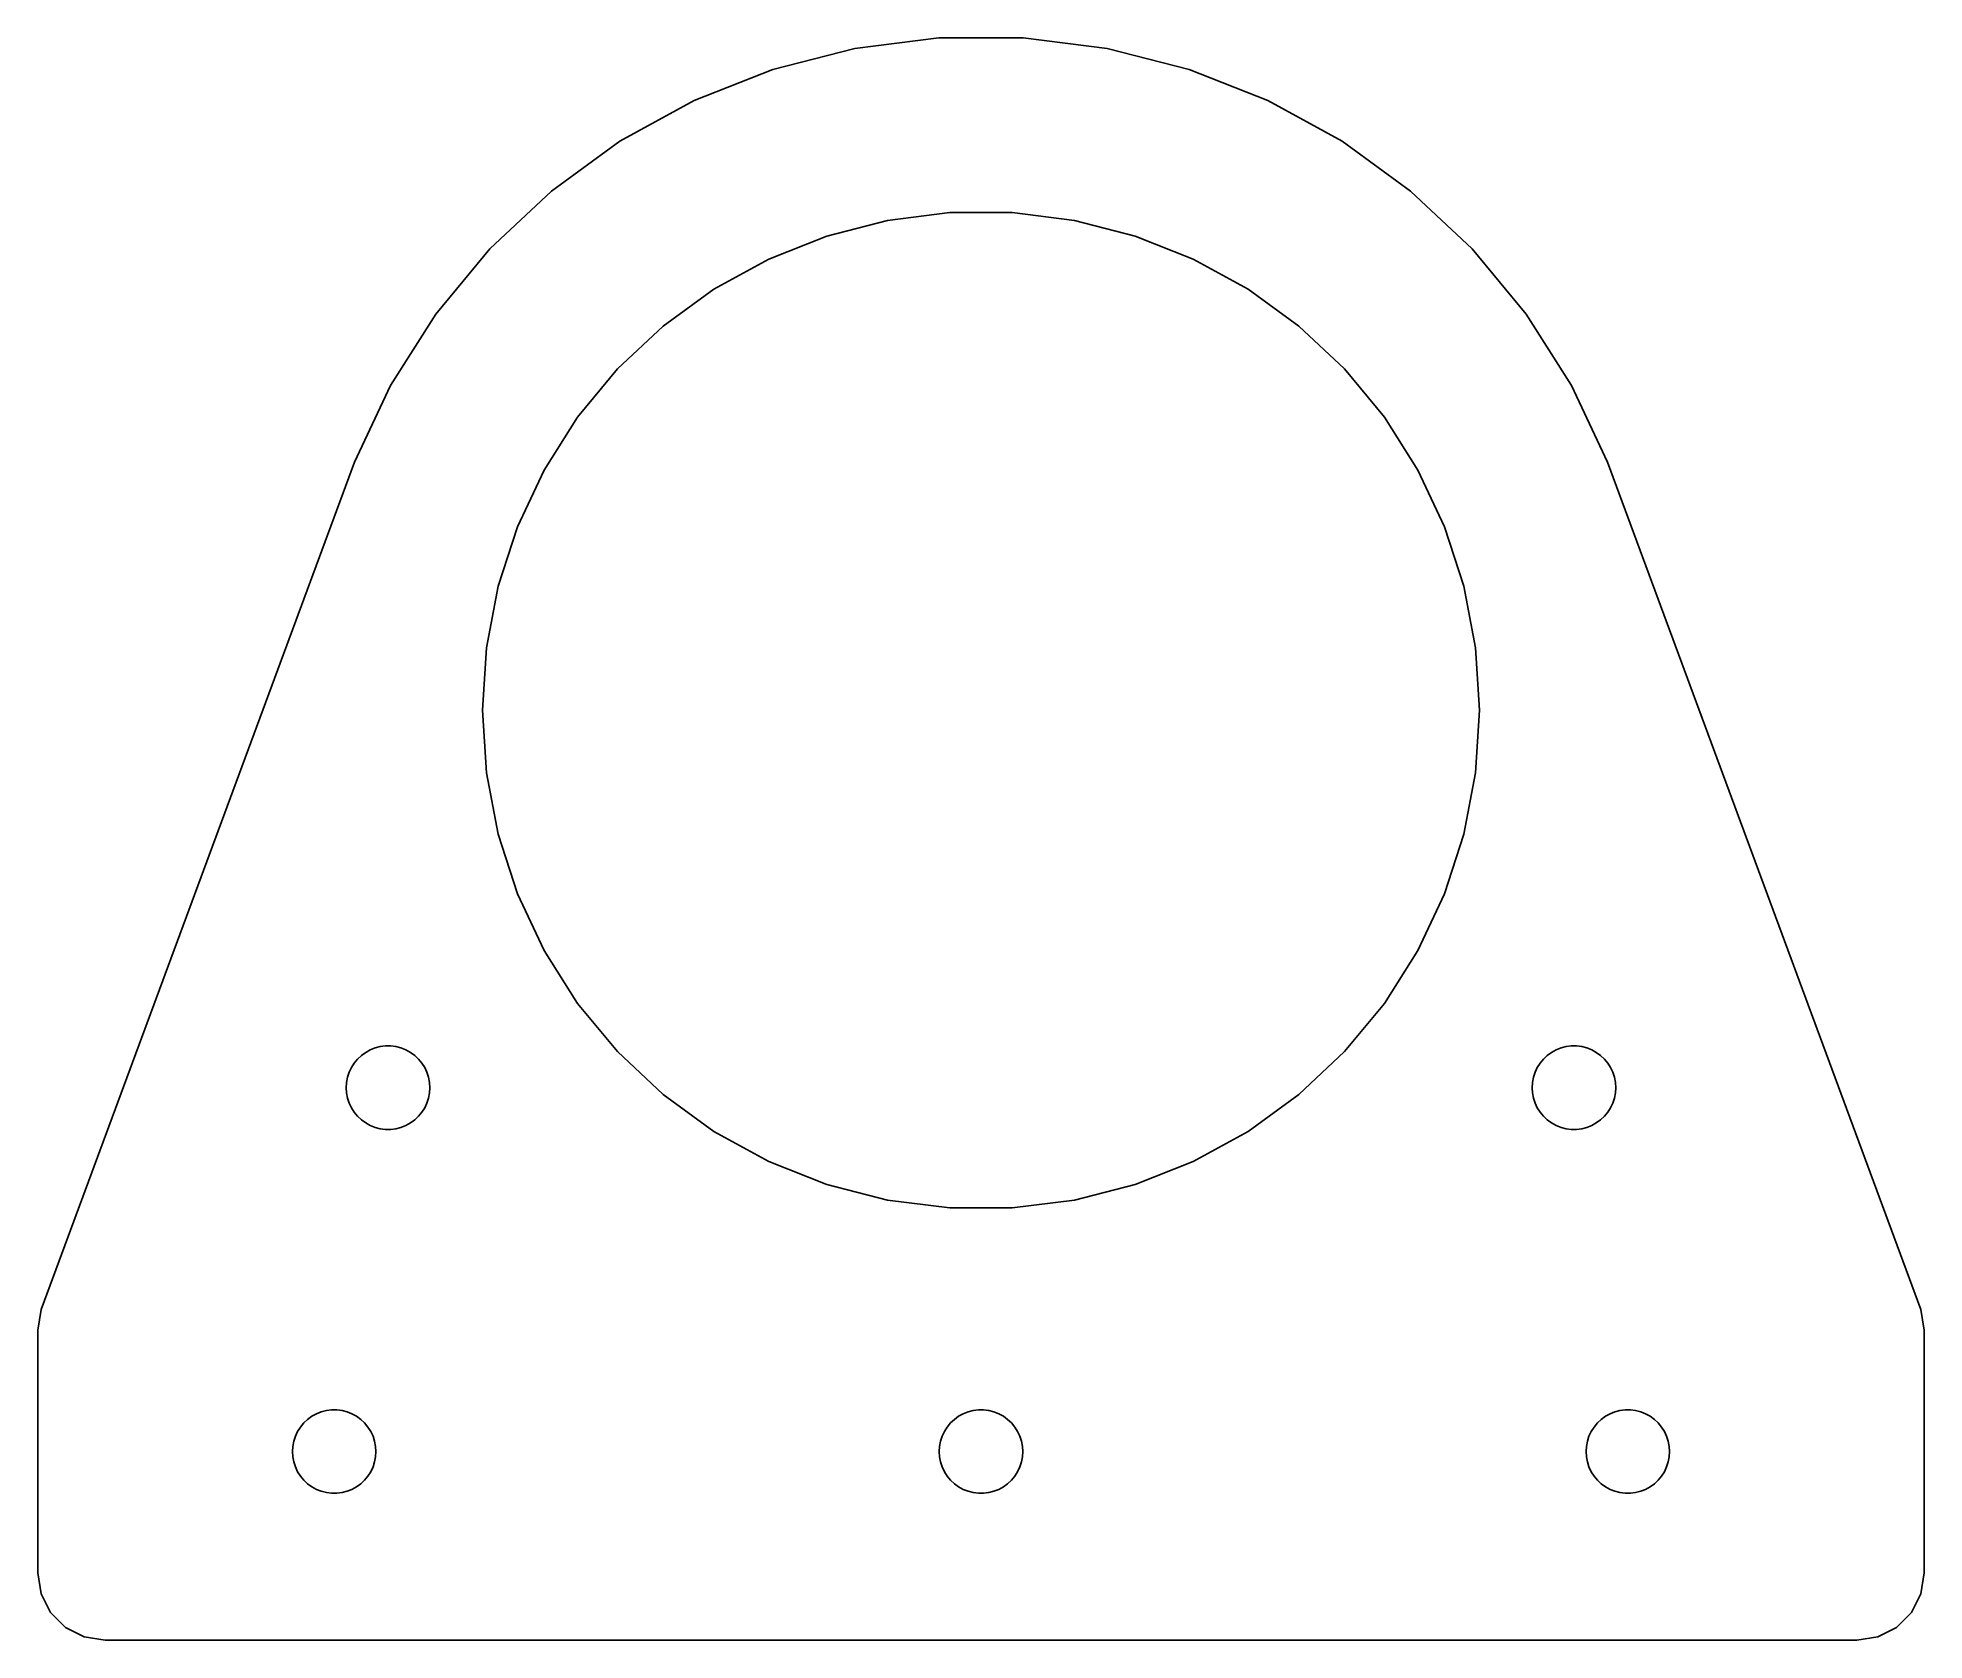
# Model space of a CAD drawing. Header units: metres. Extents: x -35 to 35, y -34.5 to 25.
import ezdxf

# ---------------------------------------------------------------- set-up
doc = ezdxf.new("R2010")
doc.units = ezdxf.units.M

msp = doc.modelspace()

# ---------------------------------------------------------------- linework, layer by layer
for p, q in [((-4.68452, 24.5572), (-7.72542, 23.7764)), ((-1.56975, 24.9507), (-4.68452, 24.5572)), ((1.56975, 24.9507), (-1.56975, 24.9507)), ((4.68452, 24.5572), (1.56975, 24.9507)), ((7.72542, 23.7764), (4.68452, 24.5572)), ((-7.72542, 23.7764), (-10.6445, 22.6207)), ((10.6445, 22.6207), (7.72542, 23.7764)), ((-10.6445, 22.6207), (-13.3957, 21.1082)), ((13.3957, 21.1082), (10.6445, 22.6207)), ((-13.3957, 21.1082), (-15.9356, 19.2628)), ((15.9356, 19.2628), (13.3957, 21.1082)), ((-15.9356, 19.2628), (-18.2242, 17.1137)), ((18.2242, 17.1137), (15.9356, 19.2628)), ((-3.46655, 18.1723), (-1.16162, 18.4635)), ((-1.16162, 18.4635), (1.16162, 18.4635)), ((1.16162, 18.4635), (3.46655, 18.1723)), ((-7.87691, 16.7393), (-5.71681, 17.5945)), ((-5.71681, 17.5945), (-3.46655, 18.1723)), ((3.46655, 18.1723), (5.71681, 17.5945)), ((5.71681, 17.5945), (7.87691, 16.7393)), ((-18.2242, 17.1137), (-20.2254, 14.6946)), ((20.2254, 14.6946), (18.2242, 17.1137)), ((-9.91278, 15.6201), (-7.87691, 16.7393)), ((7.87691, 16.7393), (9.91278, 15.6201)), ((-11.7923, 14.2545), (-9.91278, 15.6201)), ((9.91278, 15.6201), (11.7923, 14.2545)), ((-20.2254, 14.6946), (-21.9077, 12.0438)), ((-13.4859, 12.6641), (-11.7923, 14.2545)), ((11.7923, 14.2545), (13.4859, 12.6641)), ((21.9077, 12.0438), (20.2254, 14.6946)), ((-14.9668, 10.874), (-13.4859, 12.6641)), ((13.4859, 12.6641), (14.9668, 10.874)), ((-21.9077, 12.0438), (-23.2444, 9.20311)), ((23.2444, 9.20311), (21.9077, 12.0438)), ((-16.2117, 8.91243), (-14.9668, 10.874)), ((14.9668, 10.874), (16.2117, 8.91243)), ((-23.2444, 9.20311), (-34.8776, -22.2274)), ((34.8776, -22.2274), (23.2444, 9.20311)), ((-17.2009, 6.8103), (-16.2117, 8.91243)), ((16.2117, 8.91243), (17.2009, 6.8103)), ((-17.9188, 4.60075), (-17.2009, 6.8103)), ((17.2009, 6.8103), (17.9188, 4.60075)), ((-18.3541, 2.31866), (-17.9188, 4.60075)), ((17.9188, 4.60075), (18.3541, 2.31866)), ((-18.5, 0), (-18.3541, 2.31866)), ((18.3541, 2.31866), (18.5, 0)), ((-18.3541, -2.31866), (-18.5, 0)), ((18.5, 0), (18.3541, -2.31866)), ((-17.9188, -4.60075), (-18.3541, -2.31866)), ((18.3541, -2.31866), (17.9188, -4.60075)), ((-17.2009, -6.8103), (-17.9188, -4.60075)), ((17.9188, -4.60075), (17.2009, -6.8103)), ((-16.2117, -8.91243), (-17.2009, -6.8103)), ((17.2009, -6.8103), (16.2117, -8.91243)), ((-14.9668, -10.874), (-16.2117, -8.91243)), ((16.2117, -8.91243), (14.9668, -10.874)), ((-13.4859, -12.6641), (-14.9668, -10.874)), ((14.9668, -10.874), (13.4859, -12.6641)), ((-22.8305, -12.6913), (-22.66, -12.5975)), ((-22.66, -12.5975), (-22.479, -12.5258)), ((-22.479, -12.5258), (-22.2904, -12.4774)), ((-22.2904, -12.4774), (-22.0973, -12.453)), ((-22.0973, -12.453), (-21.9027, -12.453)), ((-21.9027, -12.453), (-21.7095, -12.4774)), ((-21.7095, -12.4774), (-21.521, -12.5258)), ((-21.521, -12.5258), (-21.34, -12.5975)), ((-21.34, -12.5975), (-21.1695, -12.6913)), ((21.1695, -12.6913), (21.34, -12.5975)), ((21.34, -12.5975), (21.521, -12.5258)), ((21.521, -12.5258), (21.7095, -12.4774)), ((21.7095, -12.4774), (21.9027, -12.453)), ((21.9027, -12.453), (22.0973, -12.453)), ((22.0973, -12.453), (22.2904, -12.4774)), ((22.2904, -12.4774), (22.479, -12.5258)), ((22.479, -12.5258), (22.66, -12.5975)), ((22.66, -12.5975), (22.8305, -12.6913)), ((-23.4411, -13.4294), (-23.3583, -13.2533)), ((-23.3583, -13.2533), (-23.254, -13.0889)), ((-23.254, -13.0889), (-23.1299, -12.9389)), ((-23.1299, -12.9389), (-22.988, -12.8057)), ((-22.988, -12.8057), (-22.8305, -12.6913)), ((-21.1695, -12.6913), (-21.012, -12.8057)), ((-21.012, -12.8057), (-20.8701, -12.9389)), ((-20.8701, -12.9389), (-20.746, -13.0889)), ((-20.746, -13.0889), (-20.6417, -13.2533)), ((-20.6417, -13.2533), (-20.5588, -13.4294)), ((-11.7923, -14.2545), (-13.4859, -12.6641)), ((13.4859, -12.6641), (11.7923, -14.2545)), ((20.5588, -13.4294), (20.6417, -13.2533)), ((20.6417, -13.2533), (20.746, -13.0889)), ((20.746, -13.0889), (20.8701, -12.9389)), ((20.8701, -12.9389), (21.012, -12.8057)), ((21.012, -12.8057), (21.1695, -12.6913)), ((22.8305, -12.6913), (22.988, -12.8057)), ((22.988, -12.8057), (23.1299, -12.9389)), ((23.1299, -12.9389), (23.254, -13.0889)), ((23.254, -13.0889), (23.3583, -13.2533)), ((23.3583, -13.2533), (23.4411, -13.4294)), ((-23.55, -14), (-23.5378, -13.8057)), ((-23.5378, -14.1943), (-23.55, -14)), ((-23.5378, -13.8057), (-23.5013, -13.6145)), ((-23.5013, -13.6145), (-23.4411, -13.4294)), ((-20.5588, -13.4294), (-20.4987, -13.6145)), ((-20.4987, -13.6145), (-20.4622, -13.8057)), ((-20.4622, -13.8057), (-20.45, -14)), ((-20.45, -14), (-20.4622, -14.1943)), ((20.45, -14), (20.4622, -13.8057)), ((20.4622, -14.1943), (20.45, -14)), ((20.4622, -13.8057), (20.4987, -13.6145)), ((20.4987, -13.6145), (20.5588, -13.4294)), ((23.4411, -13.4294), (23.5013, -13.6145)), ((23.5013, -13.6145), (23.5378, -13.8057)), ((23.5378, -13.8057), (23.55, -14)), ((23.55, -14), (23.5378, -14.1943)), ((-23.5013, -14.3855), (-23.5378, -14.1943)), ((-23.4411, -14.5706), (-23.5013, -14.3855)), ((-23.3583, -14.7467), (-23.4411, -14.5706)), ((-20.5588, -14.5706), (-20.6417, -14.7467)), ((-20.4987, -14.3855), (-20.5588, -14.5706)), ((-20.4622, -14.1943), (-20.4987, -14.3855)), ((-9.91278, -15.6201), (-11.7923, -14.2545)), ((11.7923, -14.2545), (9.91278, -15.6201)), ((20.4987, -14.3855), (20.4622, -14.1943)), ((20.5588, -14.5706), (20.4987, -14.3855)), ((20.6417, -14.7467), (20.5588, -14.5706)), ((23.4411, -14.5706), (23.3583, -14.7467)), ((23.5013, -14.3855), (23.4411, -14.5706)), ((23.5378, -14.1943), (23.5013, -14.3855)), ((-23.254, -14.9111), (-23.3583, -14.7467)), ((-23.1299, -15.061), (-23.254, -14.9111)), ((-22.988, -15.1943), (-23.1299, -15.061)), ((-22.8305, -15.3087), (-22.988, -15.1943)), ((-22.66, -15.4025), (-22.8305, -15.3087)), ((-21.1695, -15.3087), (-21.34, -15.4025)), ((-21.012, -15.1943), (-21.1695, -15.3087)), ((-20.8701, -15.061), (-21.012, -15.1943)), ((-20.746, -14.9111), (-20.8701, -15.061)), ((-20.6417, -14.7467), (-20.746, -14.9111)), ((20.746, -14.9111), (20.6417, -14.7467)), ((20.8701, -15.061), (20.746, -14.9111)), ((21.012, -15.1943), (20.8701, -15.061)), ((21.1695, -15.3087), (21.012, -15.1943)), ((21.34, -15.4025), (21.1695, -15.3087)), ((22.8305, -15.3087), (22.66, -15.4025)), ((22.988, -15.1943), (22.8305, -15.3087)), ((23.1299, -15.061), (22.988, -15.1943)), ((23.254, -14.9111), (23.1299, -15.061)), ((23.3583, -14.7467), (23.254, -14.9111)), ((-22.479, -15.4741), (-22.66, -15.4025)), ((-22.2904, -15.5225), (-22.479, -15.4741)), ((-22.0973, -15.5469), (-22.2904, -15.5225)), ((-21.9027, -15.5469), (-22.0973, -15.5469)), ((-21.7095, -15.5225), (-21.9027, -15.5469)), ((-21.521, -15.4741), (-21.7095, -15.5225)), ((-21.34, -15.4025), (-21.521, -15.4741)), ((-7.87691, -16.7393), (-9.91278, -15.6201)), ((9.91278, -15.6201), (7.87691, -16.7393)), ((21.521, -15.4741), (21.34, -15.4025)), ((21.7095, -15.5225), (21.521, -15.4741)), ((21.9027, -15.5469), (21.7095, -15.5225)), ((22.0973, -15.5469), (21.9027, -15.5469)), ((22.2904, -15.5225), (22.0973, -15.5469)), ((22.479, -15.4741), (22.2904, -15.5225)), ((22.66, -15.4025), (22.479, -15.4741)), ((-5.71681, -17.5945), (-7.87691, -16.7393)), ((7.87691, -16.7393), (5.71681, -17.5945)), ((-3.46655, -18.1723), (-5.71681, -17.5945)), ((-1.16162, -18.4635), (-3.46655, -18.1723)), ((3.46655, -18.1723), (1.16162, -18.4635)), ((5.71681, -17.5945), (3.46655, -18.1723)), ((1.16162, -18.4635), (-1.16162, -18.4635)), ((-34.8776, -22.2274), (-35, -23)), ((35, -23), (34.8776, -22.2274)), ((-35, -23), (-35, -32)), ((35, -32), (35, -23)), ((-25.3583, -26.7533), (-25.254, -26.5889)), ((-25.254, -26.5889), (-25.1299, -26.4389)), ((-25.1299, -26.4389), (-24.988, -26.3057)), ((-24.988, -26.3057), (-24.8305, -26.1913)), ((-24.8305, -26.1913), (-24.66, -26.0975)), ((-24.66, -26.0975), (-24.479, -26.0258)), ((-24.479, -26.0258), (-24.2904, -25.9774)), ((-24.2904, -25.9774), (-24.0973, -25.953)), ((-24.0973, -25.953), (-23.9027, -25.953)), ((-23.9027, -25.953), (-23.7095, -25.9774)), ((-23.7095, -25.9774), (-23.521, -26.0258)), ((-23.521, -26.0258), (-23.34, -26.0975)), ((-23.34, -26.0975), (-23.1695, -26.1913)), ((-23.1695, -26.1913), (-23.012, -26.3057)), ((-23.012, -26.3057), (-22.8701, -26.4389)), ((-22.8701, -26.4389), (-22.746, -26.5889)), ((-22.746, -26.5889), (-22.6417, -26.7533)), ((-1.35826, -26.7533), (-1.25397, -26.5889)), ((-1.25397, -26.5889), (-1.1299, -26.4389)), ((-1.1299, -26.4389), (-0.988007, -26.3057)), ((-0.988007, -26.3057), (-0.830521, -26.1913)), ((-0.830521, -26.1913), (-0.659958, -26.0975)), ((-0.659958, -26.0975), (-0.478973, -26.0258)), ((-0.478973, -26.0258), (-0.290436, -25.9774)), ((-0.290436, -25.9774), (-0.097321, -25.953)), ((-0.097321, -25.953), (0.097321, -25.953)), ((0.097321, -25.953), (0.290436, -25.9774)), ((0.290436, -25.9774), (0.478973, -26.0258)), ((0.478973, -26.0258), (0.659958, -26.0975)), ((0.659958, -26.0975), (0.830521, -26.1913)), ((0.830521, -26.1913), (0.988007, -26.3057)), ((0.988007, -26.3057), (1.1299, -26.4389)), ((1.1299, -26.4389), (1.25397, -26.5889)), ((1.25397, -26.5889), (1.35826, -26.7533)), ((22.6417, -26.7533), (22.746, -26.5889)), ((22.746, -26.5889), (22.8701, -26.4389)), ((22.8701, -26.4389), (23.012, -26.3057)), ((23.012, -26.3057), (23.1695, -26.1913)), ((23.1695, -26.1913), (23.34, -26.0975)), ((23.34, -26.0975), (23.521, -26.0258)), ((23.521, -26.0258), (23.7095, -25.9774)), ((23.7095, -25.9774), (23.9027, -25.953)), ((23.9027, -25.953), (24.0973, -25.953)), ((24.0973, -25.953), (24.2904, -25.9774)), ((24.2904, -25.9774), (24.479, -26.0258)), ((24.479, -26.0258), (24.66, -26.0975)), ((24.66, -26.0975), (24.8305, -26.1913)), ((24.8305, -26.1913), (24.988, -26.3057)), ((24.988, -26.3057), (25.1299, -26.4389)), ((25.1299, -26.4389), (25.254, -26.5889)), ((25.254, -26.5889), (25.3583, -26.7533)), ((-25.5378, -27.3057), (-25.5013, -27.1145)), ((-25.5013, -27.1145), (-25.4411, -26.9294)), ((-25.4411, -26.9294), (-25.3583, -26.7533)), ((-22.6417, -26.7533), (-22.5588, -26.9294)), ((-22.5588, -26.9294), (-22.4987, -27.1145)), ((-22.4987, -27.1145), (-22.4622, -27.3057)), ((-1.53777, -27.3057), (-1.5013, -27.1145)), ((-1.5013, -27.1145), (-1.44115, -26.9294)), ((-1.44115, -26.9294), (-1.35826, -26.7533)), ((1.35826, -26.7533), (1.44115, -26.9294)), ((1.44115, -26.9294), (1.5013, -27.1145)), ((1.5013, -27.1145), (1.53777, -27.3057)), ((22.4622, -27.3057), (22.4987, -27.1145)), ((22.4987, -27.1145), (22.5588, -26.9294)), ((22.5588, -26.9294), (22.6417, -26.7533)), ((25.3583, -26.7533), (25.4411, -26.9294)), ((25.4411, -26.9294), (25.5013, -27.1145)), ((25.5013, -27.1145), (25.5378, -27.3057)), ((-25.55, -27.5), (-25.5378, -27.3057)), ((-25.5378, -27.6943), (-25.55, -27.5)), ((-25.5013, -27.8855), (-25.5378, -27.6943)), ((-25.4411, -28.0706), (-25.5013, -27.8855)), ((-22.4987, -27.8855), (-22.5588, -28.0706)), ((-22.4622, -27.6943), (-22.4987, -27.8855)), ((-22.4622, -27.3057), (-22.45, -27.5)), ((-22.45, -27.5), (-22.4622, -27.6943)), ((-1.54999, -27.5), (-1.53777, -27.3057)), ((-1.53777, -27.6943), (-1.54999, -27.5)), ((-1.5013, -27.8855), (-1.53777, -27.6943)), ((-1.44115, -28.0706), (-1.5013, -27.8855)), ((1.5013, -27.8855), (1.44115, -28.0706)), ((1.53777, -27.6943), (1.5013, -27.8855)), ((1.53777, -27.3057), (1.54999, -27.5)), ((1.54999, -27.5), (1.53777, -27.6943)), ((22.45, -27.5), (22.4622, -27.3057)), ((22.4622, -27.6943), (22.45, -27.5)), ((22.4987, -27.8855), (22.4622, -27.6943)), ((22.5588, -28.0706), (22.4987, -27.8855)), ((25.5013, -27.8855), (25.4411, -28.0706)), ((25.5378, -27.6943), (25.5013, -27.8855)), ((25.5378, -27.3057), (25.55, -27.5)), ((25.55, -27.5), (25.5378, -27.6943)), ((-25.3583, -28.2467), (-25.4411, -28.0706)), ((-25.254, -28.4111), (-25.3583, -28.2467)), ((-25.1299, -28.561), (-25.254, -28.4111)), ((-24.988, -28.6943), (-25.1299, -28.561)), ((-24.8305, -28.8087), (-24.988, -28.6943)), ((-23.012, -28.6943), (-23.1695, -28.8087)), ((-22.8701, -28.561), (-23.012, -28.6943)), ((-22.746, -28.4111), (-22.8701, -28.561)), ((-22.6417, -28.2467), (-22.746, -28.4111)), ((-22.5588, -28.0706), (-22.6417, -28.2467)), ((-1.35826, -28.2467), (-1.44115, -28.0706)), ((-1.25397, -28.4111), (-1.35826, -28.2467)), ((-1.1299, -28.561), (-1.25397, -28.4111)), ((-0.988007, -28.6943), (-1.1299, -28.561)), ((-0.830521, -28.8087), (-0.988007, -28.6943)), ((0.988007, -28.6943), (0.830521, -28.8087)), ((1.1299, -28.561), (0.988007, -28.6943)), ((1.25397, -28.4111), (1.1299, -28.561)), ((1.35826, -28.2467), (1.25397, -28.4111)), ((1.44115, -28.0706), (1.35826, -28.2467)), ((22.6417, -28.2467), (22.5588, -28.0706)), ((22.746, -28.4111), (22.6417, -28.2467)), ((22.8701, -28.561), (22.746, -28.4111)), ((23.012, -28.6943), (22.8701, -28.561)), ((23.1695, -28.8087), (23.012, -28.6943)), ((24.988, -28.6943), (24.8305, -28.8087)), ((25.1299, -28.561), (24.988, -28.6943)), ((25.254, -28.4111), (25.1299, -28.561)), ((25.3583, -28.2467), (25.254, -28.4111)), ((25.4411, -28.0706), (25.3583, -28.2467)), ((-24.66, -28.9025), (-24.8305, -28.8087)), ((-24.479, -28.9741), (-24.66, -28.9025)), ((-24.2904, -29.0225), (-24.479, -28.9741)), ((-24.0973, -29.0469), (-24.2904, -29.0225)), ((-23.9027, -29.0469), (-24.0973, -29.0469)), ((-23.7095, -29.0225), (-23.9027, -29.0469)), ((-23.521, -28.9741), (-23.7095, -29.0225)), ((-23.34, -28.9025), (-23.521, -28.9741)), ((-23.1695, -28.8087), (-23.34, -28.9025)), ((-0.659958, -28.9025), (-0.830521, -28.8087)), ((-0.478973, -28.9741), (-0.659958, -28.9025)), ((-0.290436, -29.0225), (-0.478973, -28.9741)), ((-0.097321, -29.0469), (-0.290436, -29.0225)), ((0.097321, -29.0469), (-0.097321, -29.0469)), ((0.290436, -29.0225), (0.097321, -29.0469)), ((0.478973, -28.9741), (0.290436, -29.0225)), ((0.659958, -28.9025), (0.478973, -28.9741)), ((0.830521, -28.8087), (0.659958, -28.9025)), ((23.34, -28.9025), (23.1695, -28.8087)), ((23.521, -28.9741), (23.34, -28.9025)), ((23.7095, -29.0225), (23.521, -28.9741)), ((23.9027, -29.0469), (23.7095, -29.0225)), ((24.0973, -29.0469), (23.9027, -29.0469)), ((24.2904, -29.0225), (24.0973, -29.0469)), ((24.479, -28.9741), (24.2904, -29.0225)), ((24.66, -28.9025), (24.479, -28.9741)), ((24.8305, -28.8087), (24.66, -28.9025)), ((-35, -32), (-34.8776, -32.7725)), ((34.8776, -32.7725), (35, -32)), ((-34.8776, -32.7725), (-34.5225, -33.4695)), ((34.5225, -33.4695), (34.8776, -32.7725)), ((-34.5225, -33.4695), (-33.9695, -34.0225)), ((33.9695, -34.0225), (34.5225, -33.4695)), ((-33.9695, -34.0225), (-33.2725, -34.3776)), ((33.2725, -34.3776), (33.9695, -34.0225)), ((-33.2725, -34.3776), (-32.5, -34.5)), ((-32.5, -34.5), (32.5, -34.5)), ((32.5, -34.5), (33.2725, -34.3776))]:
    msp.add_line(p, q)

doc.saveas('drawing.dxf')
